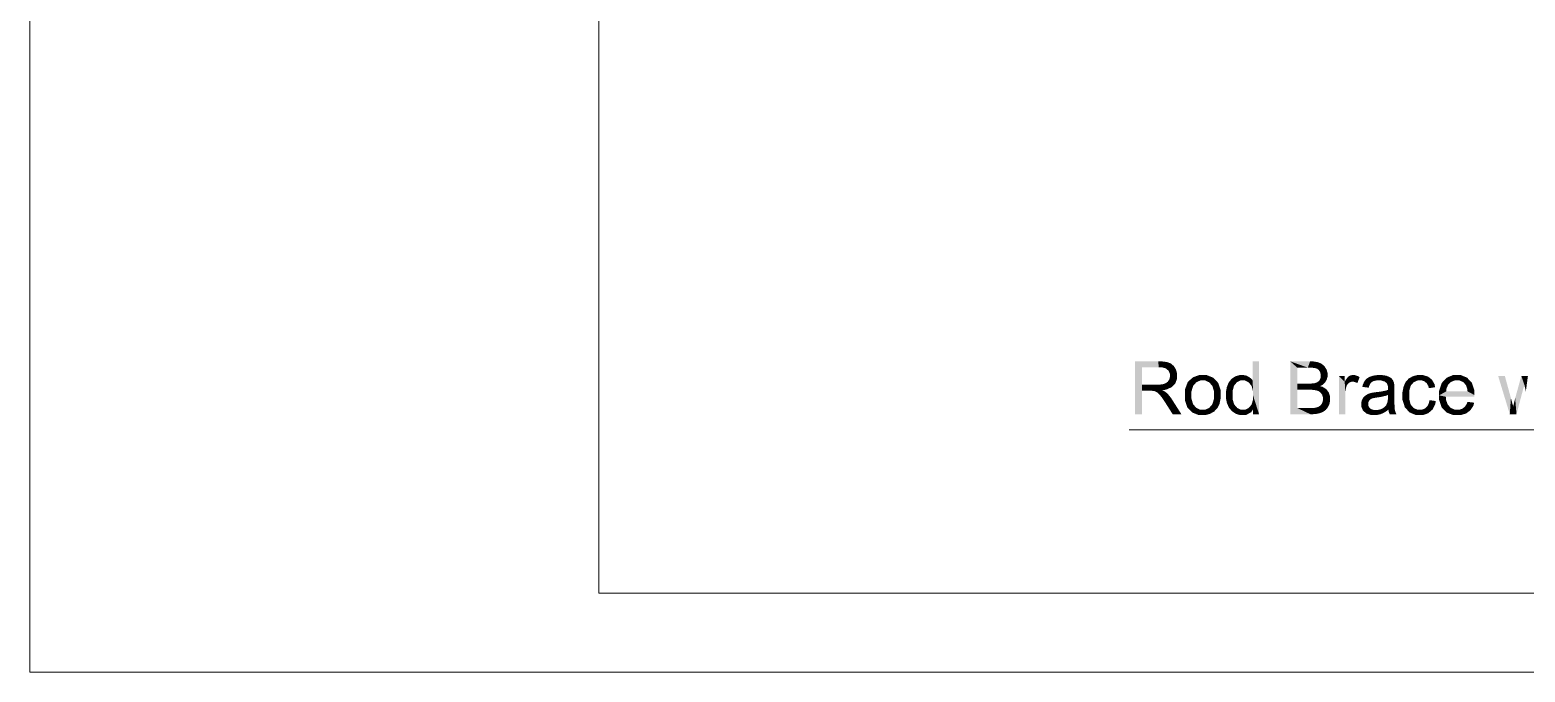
# Model space of a CAD drawing. Header units: millimetres. Extents: x 2 to 579, y 1 to 405.
# Drawn here: x 175.9 to 235.5, y 75.1 to 100.7 of the extents above; entities that cross this region are included whole.
import ezdxf

# ---------------------------------------------------------------- set-up
doc = ezdxf.new("R2010")
doc.units = ezdxf.units.MM
doc.linetypes.add('XKITLINE00', pattern=[0])
doc.layers.add('GraphicObject', color=6, linetype='Continuous', lineweight=0)
doc.layers.add('LinkedObject', color=7, linetype='Continuous', lineweight=0)

# ---------------------------------------------------------------- blocks, each defined once
blk = doc.blocks.new('*A3')
at = {"layer": 'GraphicObject', "color": 3, "linetype": 'XKITLINE00', "lineweight": 0}
for p, q in [((175.868, 214.084), (175.868, 75.132)), ((175.868, 75.132), (310.428, 75.132))]:
    blk.add_line(p, q, dxfattribs=at)
blk = doc.blocks.new('*A4')
at = {"layer": 'LinkedObject'}
for points in [[(220.208, 86.589), (219.93, 85.412), (219.93, 87.518)], [(219.93, 87.518), (220.208, 87.286), (220.208, 86.589)], [(220.873, 87.286), (219.93, 87.518), (220.862, 87.518)], [(220.208, 87.286), (219.93, 87.518), (220.873, 87.286)], [(220.862, 87.518), (220.99, 87.286), (220.873, 87.286)], [(221.216, 87.49), (220.862, 87.518), (221.002, 87.518)], [(221.289, 87.461), (220.862, 87.518), (221.216, 87.49)], [(221.161, 87.238), (220.862, 87.518), (221.289, 87.461)], [(220.99, 87.286), (220.862, 87.518), (221.161, 87.238)], [(221.289, 87.461), (221.215, 87.19), (221.161, 87.238)], [(221.362, 87.433), (221.215, 87.19), (221.289, 87.461)], [(221.215, 87.19), (221.362, 87.433), (221.27, 87.142)], [(221.27, 87.142), (221.362, 87.433), (221.523, 87.261)], [(221.523, 87.261), (221.324, 87.019), (221.27, 87.142)], [(221.566, 87.189), (221.324, 87.019), (221.523, 87.261)], [(221.61, 87.03), (221.324, 87.019), (221.566, 87.189)], [(221.523, 87.261), (221.362, 87.433), (221.479, 87.333)], [(224.877, 87.518), (224.618, 86.762), (224.618, 87.518)], [(224.877, 87.518), (224.641, 86.309), (224.618, 86.762)], [(224.641, 86.309), (224.877, 87.518), (224.877, 85.412)], [(226.121, 87.518), (226.399, 86.385), (226.121, 85.412)], [(226.399, 86.634), (226.399, 86.385), (226.121, 87.518)], [(226.121, 87.518), (226.399, 87.27), (226.399, 86.634)], [(226.821, 87.27), (226.121, 87.518), (226.912, 87.518)], [(226.399, 87.27), (226.121, 87.518), (226.821, 87.27)], [(226.821, 87.27), (226.912, 87.518), (226.935, 87.27)], [(226.912, 87.518), (227.095, 87.255), (226.935, 87.27)], [(227.032, 87.518), (227.095, 87.255), (226.912, 87.518)], [(227.226, 87.486), (227.095, 87.255), (227.032, 87.518)], [(227.095, 87.255), (227.226, 87.486), (227.142, 87.24)], [(227.142, 87.24), (227.226, 87.486), (227.189, 87.225)], [(227.189, 87.225), (227.226, 87.486), (227.299, 87.454)], [(227.299, 87.454), (227.261, 87.171), (227.189, 87.225)], [(227.372, 87.422), (227.261, 87.171), (227.299, 87.454)], [(227.486, 87.324), (227.261, 87.171), (227.372, 87.422)], [(227.527, 87.257), (227.261, 87.171), (227.486, 87.324)], [(227.261, 87.171), (227.527, 87.257), (227.286, 87.131)], [(227.527, 87.257), (227.311, 87.091), (227.286, 87.131)], [(227.311, 87.091), (227.527, 87.257), (227.336, 86.999)], [(227.336, 86.999), (227.527, 87.257), (227.61, 86.979)], [(227.61, 87.052), (227.527, 87.257), (227.569, 87.191)], [(227.61, 86.979), (227.527, 87.257), (227.61, 87.052)], [(220.208, 86.589), (220.208, 86.347), (219.93, 85.412)], [(220.53, 86.347), (220.208, 86.589), (220.806, 86.589)], [(220.208, 86.347), (220.208, 86.589), (220.53, 86.347)], [(220.53, 86.347), (220.806, 86.589), (220.584, 86.347)], [(220.584, 86.347), (220.806, 86.589), (220.661, 86.342)], [(220.661, 86.342), (220.806, 86.589), (220.685, 86.337)], [(220.685, 86.337), (220.806, 86.589), (220.717, 86.329)], [(220.717, 86.329), (220.806, 86.589), (220.781, 86.301)], [(220.781, 86.301), (220.806, 86.589), (220.901, 86.589)], [(220.781, 86.301), (220.901, 86.589), (220.812, 86.281)], [(220.901, 86.589), (221.018, 86.37), (220.812, 86.281)], [(221.05, 86.609), (221.018, 86.37), (220.901, 86.589)], [(221.018, 86.37), (221.05, 86.609), (221.169, 86.391)], [(221.104, 86.629), (221.465, 86.566), (221.05, 86.609)], [(221.393, 86.489), (221.05, 86.609), (221.465, 86.566)], [(221.169, 86.391), (221.05, 86.609), (221.393, 86.489)], [(221.158, 86.649), (221.465, 86.566), (221.104, 86.629)], [(221.465, 86.566), (221.158, 86.649), (221.24, 86.712)], [(221.268, 86.755), (221.465, 86.566), (221.24, 86.712)], [(221.296, 86.799), (221.465, 86.566), (221.268, 86.755)], [(221.296, 86.799), (221.61, 86.943), (221.465, 86.566)], [(221.324, 86.893), (221.61, 86.943), (221.296, 86.799)], [(221.61, 86.943), (221.324, 87.019), (221.61, 87.03)], [(221.324, 87.019), (221.61, 86.943), (221.324, 86.944)], [(221.61, 86.943), (221.324, 86.893), (221.324, 86.944)], [(221.465, 86.566), (221.61, 86.943), (221.538, 86.643)], [(221.538, 86.643), (221.61, 86.943), (221.61, 86.831)], [(222.153, 86.803), (221.918, 86.176), (222.035, 86.701)], [(222.247, 86.54), (221.918, 86.176), (222.153, 86.803)], [(222.035, 86.701), (221.918, 86.176), (221.918, 86.387)], [(222.183, 86.322), (221.918, 86.176), (222.247, 86.54)], [(222.491, 86.973), (222.153, 86.803), (222.251, 86.888)], [(222.632, 86.973), (222.153, 86.803), (222.491, 86.973)], [(222.535, 86.758), (222.153, 86.803), (222.632, 86.973)], [(222.153, 86.803), (222.375, 86.685), (222.311, 86.613)], [(222.375, 86.685), (222.153, 86.803), (222.535, 86.758)], [(222.247, 86.54), (222.153, 86.803), (222.311, 86.613)], [(222.535, 86.758), (222.632, 86.973), (222.632, 86.758)], [(222.632, 86.973), (222.728, 86.758), (222.632, 86.758)], [(223.046, 86.87), (222.632, 86.973), (222.789, 86.973)], [(223.146, 86.767), (222.632, 86.973), (223.046, 86.87)], [(222.887, 86.685), (222.632, 86.973), (223.146, 86.767)], [(222.728, 86.758), (222.632, 86.973), (222.887, 86.685)], [(222.887, 86.685), (223.146, 86.767), (222.952, 86.612)], [(223.146, 86.767), (223.016, 86.539), (222.952, 86.612)], [(223.016, 86.539), (223.146, 86.767), (223.08, 86.325)], [(223.08, 86.325), (223.146, 86.767), (223.345, 86.197)], [(223.345, 86.379), (223.146, 86.767), (223.246, 86.663)], [(223.345, 86.197), (223.146, 86.767), (223.345, 86.379)], [(223.63, 86.588), (223.554, 86.174), (223.592, 86.495)], [(223.877, 86.547), (223.554, 86.174), (223.63, 86.588)], [(223.819, 86.325), (223.554, 86.174), (223.877, 86.547)], [(223.592, 86.495), (223.554, 86.174), (223.554, 86.288)], [(223.668, 86.681), (223.935, 86.617), (223.63, 86.588)], [(223.63, 86.588), (223.935, 86.617), (223.877, 86.547)], [(223.782, 86.824), (223.935, 86.617), (223.668, 86.681)], [(223.993, 86.688), (223.782, 86.824), (223.858, 86.874)], [(223.935, 86.617), (223.782, 86.824), (223.993, 86.688)], [(223.934, 86.923), (224.137, 86.758), (223.858, 86.874)], [(223.858, 86.874), (224.137, 86.758), (223.993, 86.688)], [(224.104, 86.973), (224.137, 86.758), (223.934, 86.923)], [(224.198, 86.973), (224.137, 86.758), (224.104, 86.973)], [(224.137, 86.758), (224.198, 86.973), (224.223, 86.758)], [(224.198, 86.973), (224.311, 86.758), (224.223, 86.758)], [(224.266, 86.973), (224.311, 86.758), (224.198, 86.973)], [(224.389, 86.943), (224.311, 86.758), (224.266, 86.973)], [(224.443, 86.914), (224.311, 86.758), (224.389, 86.943)], [(224.443, 86.914), (224.46, 86.685), (224.311, 86.758)], [(224.496, 86.885), (224.46, 86.685), (224.443, 86.914)], [(224.584, 86.809), (224.46, 86.685), (224.496, 86.885)], [(224.618, 86.762), (224.46, 86.685), (224.584, 86.809)], [(224.46, 86.685), (224.618, 86.762), (224.52, 86.611)], [(224.52, 86.611), (224.618, 86.762), (224.58, 86.538)], [(224.618, 86.762), (224.641, 86.309), (224.58, 86.538)], [(226.887, 86.385), (226.399, 86.634), (226.856, 86.634)], [(226.399, 86.385), (226.399, 86.634), (226.887, 86.385)], [(226.988, 86.385), (226.856, 86.634), (226.948, 86.634)], [(226.887, 86.385), (226.856, 86.634), (226.988, 86.385)], [(227.082, 86.646), (227.316, 86.532), (226.948, 86.634)], [(226.948, 86.634), (227.316, 86.532), (226.988, 86.385)], [(226.988, 86.385), (227.316, 86.532), (227.142, 86.367)], [(227.122, 86.658), (227.39, 86.569), (227.082, 86.646)], [(227.316, 86.532), (227.082, 86.646), (227.39, 86.569)], [(227.175, 86.674), (227.39, 86.569), (227.122, 86.658)], [(227.316, 86.532), (227.196, 86.35), (227.142, 86.367)], [(227.255, 86.726), (227.537, 86.725), (227.175, 86.674)], [(227.175, 86.674), (227.537, 86.725), (227.39, 86.569)], [(227.196, 86.35), (227.316, 86.532), (227.25, 86.332)], [(227.25, 86.332), (227.316, 86.532), (227.334, 86.271)], [(227.282, 86.763), (227.537, 86.725), (227.255, 86.726)], [(227.537, 86.725), (227.282, 86.763), (227.309, 86.799)], [(227.309, 86.799), (227.61, 86.979), (227.537, 86.725)], [(227.336, 86.891), (227.61, 86.979), (227.309, 86.799)], [(227.558, 86.409), (227.316, 86.532), (227.411, 86.504)], [(227.334, 86.271), (227.316, 86.532), (227.558, 86.409)], [(227.61, 86.979), (227.336, 86.947), (227.336, 86.999)], [(227.336, 86.947), (227.61, 86.979), (227.336, 86.891)], [(227.39, 86.569), (227.537, 86.725), (227.5, 86.665)], [(227.537, 86.725), (227.61, 86.979), (227.574, 86.785)], [(227.574, 86.785), (227.61, 86.979), (227.61, 86.912)], [(228.059, 86.939), (228.292, 86.707), (228.059, 85.412)], [(228.292, 86.707), (228.059, 86.939), (228.292, 86.939)], [(228.059, 85.412), (228.292, 86.707), (228.318, 85.412)], [(228.456, 86.921), (228.292, 86.707), (228.419, 86.895)], [(228.566, 86.705), (228.292, 86.707), (228.456, 86.921)], [(228.419, 86.895), (228.292, 86.707), (228.337, 86.788)], [(228.292, 86.707), (228.318, 86.211), (228.318, 85.412)], [(228.318, 86.211), (228.292, 86.707), (228.318, 86.293)], [(228.318, 86.293), (228.292, 86.707), (228.339, 86.444)], [(228.339, 86.444), (228.292, 86.707), (228.361, 86.513)], [(228.361, 86.513), (228.292, 86.707), (228.375, 86.558)], [(228.375, 86.558), (228.292, 86.707), (228.423, 86.629)], [(228.423, 86.629), (228.292, 86.707), (228.457, 86.654)], [(228.457, 86.654), (228.292, 86.707), (228.49, 86.68)], [(228.49, 86.68), (228.292, 86.707), (228.566, 86.705)], [(228.494, 86.947), (228.608, 86.705), (228.456, 86.921)], [(228.456, 86.921), (228.608, 86.705), (228.566, 86.705)], [(228.577, 86.973), (228.608, 86.705), (228.494, 86.947)], [(228.622, 86.973), (228.608, 86.705), (228.577, 86.973)], [(228.622, 86.973), (228.655, 86.705), (228.608, 86.705)], [(228.819, 86.931), (228.622, 86.973), (228.687, 86.973)], [(228.886, 86.89), (228.622, 86.973), (228.819, 86.931)], [(228.749, 86.678), (228.622, 86.973), (228.886, 86.89)], [(228.655, 86.705), (228.622, 86.973), (228.749, 86.678)], [(228.749, 86.678), (228.886, 86.89), (228.797, 86.651)], [(229.109, 86.765), (228.996, 86.503), (229.07, 86.715)], [(229.334, 86.662), (228.996, 86.503), (229.109, 86.765)], [(229.07, 86.715), (228.996, 86.503), (229.013, 86.584)], [(229.269, 86.55), (228.996, 86.503), (229.334, 86.662)], [(228.996, 86.503), (229.269, 86.55), (229.249, 86.469)], [(229.149, 86.815), (229.42, 86.726), (229.109, 86.765)], [(229.334, 86.662), (229.109, 86.765), (229.377, 86.694)], [(229.377, 86.694), (229.109, 86.765), (229.42, 86.726)], [(229.263, 86.892), (229.42, 86.726), (229.149, 86.815)], [(229.338, 86.919), (229.42, 86.726), (229.263, 86.892)], [(229.586, 86.973), (229.338, 86.919), (229.412, 86.946)], [(229.555, 86.758), (229.338, 86.919), (229.586, 86.973)], [(229.42, 86.726), (229.338, 86.919), (229.555, 86.758)], [(229.555, 86.758), (229.586, 86.973), (229.646, 86.758)], [(229.646, 86.758), (229.586, 86.973), (229.743, 86.758)], [(229.684, 86.973), (229.743, 86.758), (229.586, 86.973)], [(229.94, 86.95), (229.684, 86.973), (229.782, 86.973)], [(230.001, 86.927), (229.684, 86.973), (229.94, 86.95)], [(229.89, 86.714), (229.684, 86.973), (230.001, 86.927)], [(229.743, 86.758), (229.684, 86.973), (229.89, 86.714)], [(229.89, 86.714), (230.001, 86.927), (229.94, 86.67)], [(229.94, 86.67), (230.001, 86.927), (229.977, 86.638)], [(230.001, 86.927), (230.013, 86.527), (229.977, 86.638)], [(230.181, 86.811), (230.013, 86.527), (230.001, 86.927)], [(230.152, 86.846), (230.001, 86.927), (230.062, 86.904)], [(230.181, 86.811), (230.001, 86.927), (230.152, 86.846)], [(230.013, 86.441), (230.268, 86.602), (230.012, 86.407)], [(230.012, 86.407), (230.268, 86.602), (230.012, 86.381)], [(230.012, 86.381), (230.268, 86.602), (230.013, 86.179)], [(230.21, 86.776), (230.013, 86.527), (230.181, 86.811)], [(230.25, 86.688), (230.013, 86.527), (230.21, 86.776)], [(230.261, 86.635), (230.013, 86.527), (230.25, 86.688)], [(230.013, 86.527), (230.261, 86.635), (230.268, 86.602)], [(230.013, 86.527), (230.268, 86.602), (230.013, 86.448)], [(230.013, 86.448), (230.268, 86.602), (230.013, 86.441)], [(230.274, 86.483), (230.013, 86.179), (230.268, 86.602)], [(230.274, 86.396), (230.013, 86.179), (230.274, 86.483)], [(230.678, 86.602), (230.596, 86.17), (230.637, 86.509)], [(230.923, 86.55), (230.596, 86.17), (230.678, 86.602)], [(230.862, 86.328), (230.596, 86.17), (230.923, 86.55)], [(230.637, 86.509), (230.596, 86.17), (230.596, 86.293)], [(230.719, 86.695), (230.984, 86.62), (230.678, 86.602)], [(230.678, 86.602), (230.984, 86.62), (230.923, 86.55)], [(230.843, 86.834), (230.984, 86.62), (230.719, 86.695)], [(231.045, 86.69), (230.843, 86.834), (230.927, 86.88)], [(230.984, 86.62), (230.843, 86.834), (231.045, 86.69)], [(231.01, 86.926), (231.203, 86.76), (230.927, 86.88)], [(230.927, 86.88), (231.203, 86.76), (231.045, 86.69)], [(231.192, 86.973), (231.203, 86.76), (231.01, 86.926)], [(231.29, 86.973), (231.203, 86.76), (231.192, 86.973)], [(231.203, 86.76), (231.29, 86.973), (231.3, 86.76)], [(231.29, 86.973), (231.365, 86.76), (231.3, 86.76)], [(231.617, 86.91), (231.29, 86.973), (231.414, 86.973)], [(231.696, 86.847), (231.29, 86.973), (231.617, 86.91)], [(231.475, 86.721), (231.29, 86.973), (231.696, 86.847)], [(231.365, 86.76), (231.29, 86.973), (231.475, 86.721)], [(231.475, 86.721), (231.696, 86.847), (231.52, 86.682)], [(231.696, 86.847), (231.566, 86.643), (231.52, 86.682)], [(231.566, 86.643), (231.696, 86.847), (231.629, 86.527)], [(231.629, 86.527), (231.696, 86.847), (231.898, 86.488)], [(231.629, 86.527), (231.898, 86.488), (231.647, 86.45)], [(231.876, 86.604), (231.696, 86.847), (231.775, 86.783)], [(231.898, 86.488), (231.696, 86.847), (231.876, 86.604)], [(232.256, 86.76), (232.058, 86.355), (232.157, 86.654)], [(232.412, 86.581), (232.058, 86.355), (232.256, 86.76)], [(232.345, 86.422), (232.058, 86.355), (232.412, 86.581)], [(232.355, 86.866), (232.533, 86.7), (232.256, 86.76)], [(232.256, 86.76), (232.533, 86.7), (232.412, 86.581)], [(232.77, 86.973), (232.355, 86.866), (232.612, 86.973)], [(232.682, 86.76), (232.355, 86.866), (232.77, 86.973)], [(232.533, 86.7), (232.355, 86.866), (232.682, 86.76)], [(232.682, 86.76), (232.77, 86.973), (232.771, 86.76)], [(232.77, 86.973), (232.87, 86.76), (232.771, 86.76)], [(233.172, 86.868), (232.77, 86.973), (232.922, 86.973)], [(233.269, 86.764), (232.77, 86.973), (233.172, 86.868)], [(233.03, 86.685), (232.77, 86.973), (233.269, 86.764)], [(232.87, 86.76), (232.77, 86.973), (233.03, 86.685)], [(233.03, 86.685), (233.269, 86.764), (233.091, 86.611)], [(233.269, 86.764), (233.132, 86.562), (233.091, 86.611)], [(233.132, 86.562), (233.269, 86.764), (233.18, 86.418)], [(233.18, 86.418), (233.269, 86.764), (233.463, 86.367)], [(233.463, 86.367), (233.269, 86.764), (233.366, 86.66)], [(234.676, 86.939), (234.874, 85.412), (234.409, 86.939)], [(234.919, 86.056), (234.874, 85.412), (234.676, 86.939)], [(235.334, 86.939), (235.454, 86.587), (235.088, 86.044)], [(235.088, 86.044), (235.454, 86.587), (235.141, 85.412)], [(235.597, 86.939), (235.454, 86.587), (235.334, 86.939)], [(235.454, 86.587), (235.597, 86.939), (235.515, 86.325)], [(219.93, 85.412), (220.208, 86.347), (220.208, 85.412)], [(220.812, 86.281), (221.018, 86.37), (220.843, 86.261)], [(221.018, 86.37), (220.914, 86.191), (220.843, 86.261)], [(221.073, 86.344), (220.914, 86.191), (221.018, 86.37)], [(220.914, 86.191), (221.073, 86.344), (220.953, 86.14)], [(220.953, 86.14), (221.073, 86.344), (220.993, 86.09)], [(220.993, 86.09), (221.073, 86.344), (221.186, 86.266)], [(221.186, 86.266), (221.093, 85.945), (220.993, 86.09)], [(221.186, 86.266), (221.073, 86.344), (221.157, 86.291)], [(221.247, 86.21), (221.093, 85.945), (221.186, 86.266)], [(221.362, 86.069), (221.093, 85.945), (221.247, 86.21)], [(221.093, 85.945), (221.362, 86.069), (221.154, 85.85)], [(221.154, 85.85), (221.362, 86.069), (221.416, 85.985)], [(221.154, 85.85), (221.416, 85.985), (221.432, 85.412)], [(221.432, 85.412), (221.416, 85.985), (221.78, 85.412)], [(221.918, 86.176), (222.183, 86.322), (222.183, 86.175)], [(221.918, 86.176), (222.115, 85.584), (221.918, 85.982)], [(222.183, 86.029), (222.115, 85.584), (221.918, 86.176)], [(222.183, 86.029), (221.918, 86.176), (222.183, 86.175)], [(221.918, 85.982), (222.115, 85.584), (222.016, 85.686)], [(222.247, 85.81), (222.115, 85.584), (222.183, 86.029)], [(223.016, 85.811), (223.345, 86.197), (223.257, 85.734)], [(223.08, 86.034), (223.345, 86.197), (223.016, 85.811)], [(223.08, 86.325), (223.345, 86.197), (223.08, 86.184)], [(223.345, 86.197), (223.08, 86.034), (223.08, 86.184)], [(223.257, 85.734), (223.345, 86.197), (223.301, 85.818)], [(223.301, 85.818), (223.345, 86.197), (223.345, 86.05)], [(223.554, 86.174), (223.819, 86.325), (223.819, 86.174)], [(223.554, 86.174), (223.819, 86.027), (223.554, 86.057)], [(223.819, 86.027), (223.554, 86.174), (223.819, 86.174)], [(223.554, 86.057), (223.819, 86.027), (223.596, 85.85)], [(223.596, 85.85), (223.819, 86.027), (223.638, 85.76)], [(223.638, 85.76), (223.819, 86.027), (223.881, 85.809)], [(224.641, 86.01), (224.877, 85.412), (224.581, 85.799)], [(224.641, 86.309), (224.877, 85.412), (224.641, 86.152)], [(224.641, 86.152), (224.877, 85.412), (224.641, 86.01)], [(226.121, 85.412), (226.399, 86.385), (226.399, 85.661)], [(227.334, 86.271), (227.558, 86.409), (227.364, 86.228)], [(227.364, 86.228), (227.558, 86.409), (227.394, 86.184)], [(227.649, 85.748), (227.383, 85.845), (227.404, 85.884)], [(227.394, 86.184), (227.558, 86.409), (227.609, 86.341)], [(227.609, 86.341), (227.425, 86.082), (227.394, 86.184)], [(227.404, 85.884), (227.711, 86.023), (227.649, 85.748)], [(227.425, 85.973), (227.711, 86.023), (227.404, 85.884)], [(227.66, 86.274), (227.425, 86.082), (227.609, 86.341)], [(227.711, 86.115), (227.425, 86.082), (227.66, 86.274)], [(227.711, 86.023), (227.425, 86.082), (227.711, 86.115)], [(227.425, 86.082), (227.711, 86.023), (227.425, 86.023)], [(227.711, 86.023), (227.425, 85.973), (227.425, 86.023)], [(227.649, 85.748), (227.711, 86.023), (227.68, 85.811)], [(227.68, 85.811), (227.711, 86.023), (227.711, 85.949)], [(229.003, 86.02), (228.952, 85.815), (228.977, 85.973)], [(229.245, 85.917), (228.952, 85.815), (229.003, 86.02)], [(228.977, 85.973), (228.952, 85.815), (228.952, 85.871)], [(229.228, 85.856), (228.952, 85.815), (229.245, 85.917)], [(228.952, 85.815), (229.228, 85.856), (229.228, 85.822)], [(229.028, 86.066), (229.263, 85.945), (229.003, 86.02)], [(229.003, 86.02), (229.263, 85.945), (229.245, 85.917)], [(229.095, 86.14), (229.263, 85.945), (229.028, 86.066)], [(229.281, 85.973), (229.095, 86.14), (229.136, 86.168)], [(229.263, 85.945), (229.095, 86.14), (229.281, 85.973)], [(229.177, 86.196), (229.332, 86.015), (229.136, 86.168)], [(229.136, 86.168), (229.332, 86.015), (229.281, 85.973)], [(229.27, 86.239), (229.332, 86.015), (229.177, 86.196)], [(229.322, 86.253), (229.332, 86.015), (229.27, 86.239)], [(229.36, 86.263), (229.398, 86.044), (229.322, 86.253)], [(229.332, 86.015), (229.322, 86.253), (229.365, 86.029)], [(229.365, 86.029), (229.322, 86.253), (229.398, 86.044)], [(229.474, 86.282), (229.511, 86.069), (229.36, 86.263)], [(229.36, 86.263), (229.511, 86.069), (229.398, 86.044)], [(229.551, 86.292), (229.591, 86.081), (229.474, 86.282)], [(229.474, 86.282), (229.591, 86.081), (229.511, 86.069)], [(229.708, 86.31), (229.732, 86.101), (229.551, 86.292)], [(229.551, 86.292), (229.732, 86.101), (229.591, 86.081)], [(229.938, 86.355), (230.013, 86.179), (229.708, 86.31)], [(229.708, 86.31), (230.013, 86.179), (229.732, 86.101)], [(229.732, 86.101), (230.013, 86.179), (229.943, 86.15)], [(229.858, 85.679), (230.274, 85.872), (230.283, 85.643)], [(229.943, 85.768), (230.274, 85.872), (229.858, 85.679)], [(230.012, 86.381), (230.013, 86.179), (229.938, 86.355)], [(229.97, 85.825), (230.274, 85.872), (229.943, 85.768)], [(230.274, 85.872), (229.97, 85.825), (229.991, 85.869)], [(229.991, 85.869), (230.274, 86.052), (230.274, 85.872)], [(230.012, 85.998), (230.274, 86.052), (229.991, 85.869)], [(230.274, 86.396), (230.012, 86.084), (230.013, 86.179)], [(230.274, 86.052), (230.012, 86.084), (230.274, 86.396)], [(230.274, 86.052), (230.012, 85.998), (230.012, 86.084)], [(230.596, 86.17), (230.862, 86.328), (230.862, 86.177)], [(230.862, 86.023), (230.596, 86.17), (230.862, 86.177)], [(230.596, 86.17), (230.786, 85.583), (230.596, 85.979)], [(230.862, 86.023), (230.786, 85.583), (230.596, 86.17)], [(230.596, 85.979), (230.786, 85.583), (230.691, 85.685)], [(230.921, 85.8), (230.786, 85.583), (230.862, 86.023)], [(231.59, 85.731), (231.923, 85.939), (231.71, 85.527)], [(231.655, 85.875), (231.923, 85.939), (231.59, 85.731)], [(231.923, 85.939), (231.655, 85.875), (231.668, 85.972)], [(231.71, 85.527), (231.923, 85.939), (231.796, 85.601)], [(231.796, 85.601), (231.923, 85.939), (231.902, 85.807)], [(232.058, 86.355), (232.345, 86.422), (232.338, 86.322)], [(232.338, 86.322), (232.058, 86.163), (232.058, 86.355)], [(232.338, 86.322), (233.463, 86.178), (232.058, 86.163)], [(233.463, 86.167), (232.058, 86.163), (233.463, 86.178)], [(233.462, 86.132), (232.058, 86.163), (233.463, 86.167)], [(232.058, 86.163), (232.254, 85.585), (232.058, 85.977)], [(232.331, 85.984), (232.254, 85.585), (232.058, 86.163)], [(232.331, 85.984), (232.058, 86.163), (232.323, 86.109)], [(233.461, 86.109), (232.058, 86.163), (233.462, 86.132)], [(232.323, 86.109), (232.058, 86.163), (233.461, 86.109)], [(232.058, 85.977), (232.254, 85.585), (232.156, 85.688)], [(232.402, 85.791), (232.254, 85.585), (232.331, 85.984)], [(233.189, 86.322), (233.463, 86.178), (232.338, 86.322)], [(233.077, 85.703), (233.454, 85.871), (233.306, 85.572)], [(233.157, 85.823), (233.454, 85.871), (233.077, 85.703)], [(233.454, 85.871), (233.157, 85.823), (233.186, 85.905)], [(233.18, 86.418), (233.463, 86.367), (233.189, 86.322)], [(233.463, 86.178), (233.189, 86.322), (233.463, 86.367)], [(233.306, 85.572), (233.454, 85.871), (233.423, 85.754)], [(235.008, 85.73), (234.874, 85.412), (234.919, 86.056)], [(235.051, 85.899), (235.141, 85.412), (235.011, 85.742)], [(235.088, 86.044), (235.141, 85.412), (235.051, 85.899)], [(222.115, 85.584), (222.247, 85.81), (222.311, 85.737)], [(222.375, 85.664), (222.115, 85.584), (222.311, 85.737)], [(222.375, 85.664), (222.632, 85.378), (222.115, 85.584)], [(222.115, 85.584), (222.632, 85.378), (222.214, 85.481)], [(222.214, 85.481), (222.632, 85.378), (222.472, 85.378)], [(222.535, 85.591), (222.632, 85.378), (222.375, 85.664)], [(222.632, 85.378), (222.535, 85.591), (222.632, 85.591)], [(222.632, 85.378), (222.728, 85.591), (222.732, 85.378)], [(222.728, 85.591), (222.632, 85.378), (222.632, 85.591)], [(223, 85.472), (222.728, 85.591), (222.888, 85.664)], [(222.916, 85.425), (222.728, 85.591), (223, 85.472)], [(222.732, 85.378), (222.728, 85.591), (222.916, 85.425)], [(222.952, 85.737), (223.085, 85.518), (222.888, 85.664)], [(222.888, 85.664), (223.085, 85.518), (223, 85.472)], [(223.257, 85.734), (222.952, 85.737), (223.016, 85.811)], [(223.213, 85.649), (222.952, 85.737), (223.257, 85.734)], [(223.085, 85.518), (222.952, 85.737), (223.213, 85.649)], [(223.881, 85.809), (223.798, 85.529), (223.638, 85.76)], [(223.638, 85.76), (223.798, 85.529), (223.68, 85.67)], [(223.943, 85.736), (223.798, 85.529), (223.881, 85.809)], [(223.798, 85.529), (223.943, 85.736), (223.875, 85.479)], [(223.875, 85.479), (223.943, 85.736), (224.005, 85.664)], [(224.005, 85.664), (224.21, 85.378), (223.875, 85.479)], [(223.875, 85.479), (224.21, 85.378), (223.951, 85.429)], [(223.951, 85.429), (224.21, 85.378), (224.119, 85.378)], [(224.15, 85.591), (224.21, 85.378), (224.005, 85.664)], [(224.21, 85.378), (224.15, 85.591), (224.234, 85.591)], [(224.21, 85.378), (224.636, 85.605), (224.351, 85.378)], [(224.319, 85.591), (224.636, 85.605), (224.21, 85.378)], [(224.319, 85.591), (224.21, 85.378), (224.234, 85.591)], [(224.463, 85.66), (224.636, 85.605), (224.319, 85.591)], [(224.351, 85.378), (224.636, 85.605), (224.564, 85.492)], [(224.636, 85.605), (224.463, 85.66), (224.522, 85.73)], [(224.581, 85.799), (224.636, 85.605), (224.522, 85.73)], [(224.581, 85.799), (224.877, 85.412), (224.636, 85.605)], [(224.636, 85.605), (224.877, 85.412), (224.636, 85.412)], [(226.399, 85.661), (226.924, 85.412), (226.121, 85.412)], [(226.925, 85.661), (226.924, 85.412), (226.399, 85.661)], [(226.925, 85.661), (227.025, 85.412), (226.924, 85.412)], [(226.993, 85.661), (227.025, 85.412), (226.925, 85.661)], [(227.088, 85.666), (227.195, 85.43), (226.993, 85.661)], [(226.993, 85.661), (227.195, 85.43), (227.025, 85.412)], [(227.115, 85.671), (227.195, 85.43), (227.088, 85.666)], [(227.264, 85.447), (227.115, 85.671), (227.163, 85.679)], [(227.195, 85.43), (227.115, 85.671), (227.264, 85.447)], [(227.244, 85.708), (227.494, 85.551), (227.163, 85.679)], [(227.163, 85.679), (227.494, 85.551), (227.264, 85.447)], [(227.276, 85.728), (227.494, 85.551), (227.244, 85.708)], [(227.264, 85.447), (227.494, 85.551), (227.333, 85.465)], [(227.494, 85.551), (227.276, 85.728), (227.309, 85.748)], [(227.362, 85.807), (227.649, 85.748), (227.309, 85.748)], [(227.309, 85.748), (227.649, 85.748), (227.494, 85.551)], [(227.333, 85.465), (227.494, 85.551), (227.448, 85.517)], [(227.383, 85.845), (227.649, 85.748), (227.362, 85.807)], [(227.494, 85.551), (227.649, 85.748), (227.54, 85.586)], [(227.54, 85.586), (227.649, 85.748), (227.617, 85.684)], [(229.228, 85.77), (228.952, 85.815), (229.228, 85.822)], [(228.952, 85.815), (229.228, 85.77), (228.952, 85.719)], [(228.952, 85.719), (229.228, 85.77), (229.019, 85.563)], [(229.019, 85.563), (229.228, 85.77), (229.087, 85.501)], [(229.087, 85.501), (229.228, 85.77), (229.267, 85.684)], [(229.267, 85.684), (229.154, 85.44), (229.087, 85.501)], [(229.306, 85.65), (229.154, 85.44), (229.267, 85.684)], [(229.345, 85.615), (229.154, 85.44), (229.306, 85.65)], [(229.154, 85.44), (229.345, 85.615), (229.347, 85.378)], [(229.472, 85.378), (229.345, 85.615), (229.459, 85.581)], [(229.347, 85.378), (229.345, 85.615), (229.472, 85.378)], [(229.459, 85.581), (229.548, 85.378), (229.472, 85.378)], [(229.534, 85.581), (229.548, 85.378), (229.459, 85.581)], [(229.609, 85.581), (229.548, 85.378), (229.534, 85.581)], [(229.548, 85.378), (229.609, 85.581), (229.691, 85.403)], [(229.757, 85.428), (229.609, 85.581), (229.741, 85.613)], [(229.691, 85.403), (229.609, 85.581), (229.757, 85.428)], [(230.034, 85.6), (229.741, 85.613), (229.8, 85.646)], [(229.962, 85.539), (229.741, 85.613), (230.034, 85.6)], [(229.823, 85.453), (229.741, 85.613), (229.962, 85.539)], [(229.757, 85.428), (229.741, 85.613), (229.823, 85.453)], [(229.858, 85.679), (230.283, 85.643), (229.8, 85.646)], [(230.283, 85.643), (230.034, 85.6), (229.8, 85.646)], [(230.034, 85.6), (230.283, 85.643), (230.04, 85.546)], [(230.04, 85.546), (230.283, 85.643), (230.291, 85.596)], [(230.291, 85.596), (230.066, 85.452), (230.04, 85.546)], [(230.299, 85.548), (230.066, 85.452), (230.291, 85.596)], [(230.299, 85.548), (230.087, 85.412), (230.066, 85.452)], [(230.332, 85.456), (230.087, 85.412), (230.299, 85.548)], [(230.087, 85.412), (230.332, 85.456), (230.356, 85.412)], [(230.786, 85.583), (230.921, 85.8), (230.979, 85.73)], [(231.038, 85.661), (230.786, 85.583), (230.979, 85.73)], [(231.038, 85.661), (231.289, 85.378), (230.786, 85.583)], [(230.786, 85.583), (231.289, 85.378), (230.882, 85.481)], [(230.882, 85.481), (231.289, 85.378), (231.133, 85.378)], [(231.191, 85.591), (231.289, 85.378), (231.038, 85.661)], [(231.289, 85.378), (231.191, 85.591), (231.286, 85.591)], [(231.362, 85.591), (231.289, 85.378), (231.286, 85.591)], [(231.362, 85.591), (231.71, 85.527), (231.289, 85.378)], [(231.289, 85.378), (231.71, 85.527), (231.414, 85.378)], [(231.489, 85.638), (231.71, 85.527), (231.362, 85.591)], [(231.414, 85.378), (231.71, 85.527), (231.625, 85.453)], [(231.71, 85.527), (231.489, 85.638), (231.539, 85.685)], [(231.59, 85.731), (231.71, 85.527), (231.539, 85.685)], [(232.254, 85.585), (232.402, 85.791), (232.352, 85.481)], [(232.465, 85.725), (232.352, 85.481), (232.402, 85.791)], [(232.529, 85.658), (232.352, 85.481), (232.465, 85.725)], [(232.529, 85.658), (232.784, 85.378), (232.352, 85.481)], [(232.352, 85.481), (232.784, 85.378), (232.617, 85.378)], [(232.689, 85.591), (232.784, 85.378), (232.529, 85.658)], [(232.784, 85.591), (232.784, 85.378), (232.689, 85.591)], [(232.855, 85.591), (233.22, 85.508), (232.784, 85.378)], [(232.855, 85.591), (232.784, 85.378), (232.784, 85.591)], [(232.784, 85.378), (233.22, 85.508), (232.917, 85.378)], [(232.976, 85.629), (233.22, 85.508), (232.855, 85.591)], [(232.917, 85.378), (233.22, 85.508), (233.135, 85.443)], [(233.027, 85.666), (233.306, 85.572), (232.976, 85.629)], [(233.22, 85.508), (232.976, 85.629), (233.306, 85.572)], [(233.077, 85.703), (233.306, 85.572), (233.027, 85.666)], [(234.874, 85.412), (235.008, 85.73), (235.141, 85.412)], [(235.011, 85.742), (235.141, 85.412), (235.008, 85.73)]]:
    blk.add_hatch(color=7, dxfattribs=at).paths.add_polyline_path(points, flags=17)
at = {"layer": 'LinkedObject', "color": 2, "linetype": 'XKITLINE00', "lineweight": 0}
for p, q in [((198.548, 78.275), (198.548, 149.767)), ((282.7, 78.275), (198.548, 78.275))]:
    blk.add_line(p, q, dxfattribs=at)
at = {"layer": 'LinkedObject', "color": 7, "linetype": 'XKITLINE00', "lineweight": 0}
for p, q in [((219.698, 84.789), (221.821, 84.789)), ((221.821, 84.789), (223.455, 84.789)), ((223.455, 84.789), (225.089, 84.789)), ((225.089, 84.789), (225.906, 84.789)), ((225.906, 84.789), (227.867, 84.789)), ((227.867, 84.789), (228.846, 84.789)), ((228.846, 84.789), (230.481, 84.789)), ((230.481, 84.789), (231.951, 84.789)), ((231.951, 84.789), (233.585, 84.789)), ((233.585, 84.789), (234.402, 84.789)), ((234.402, 84.789), (236.525, 84.789))]:
    blk.add_line(p, q, dxfattribs=at)

msp = doc.modelspace()

# ---------------------------------------------------------------- block references
at = {"lineweight": 0}
for name in ['*A3', '*A4']:
    msp.add_blockref(name, (0, 0), dxfattribs=at)

doc.saveas('drawing.dxf')
